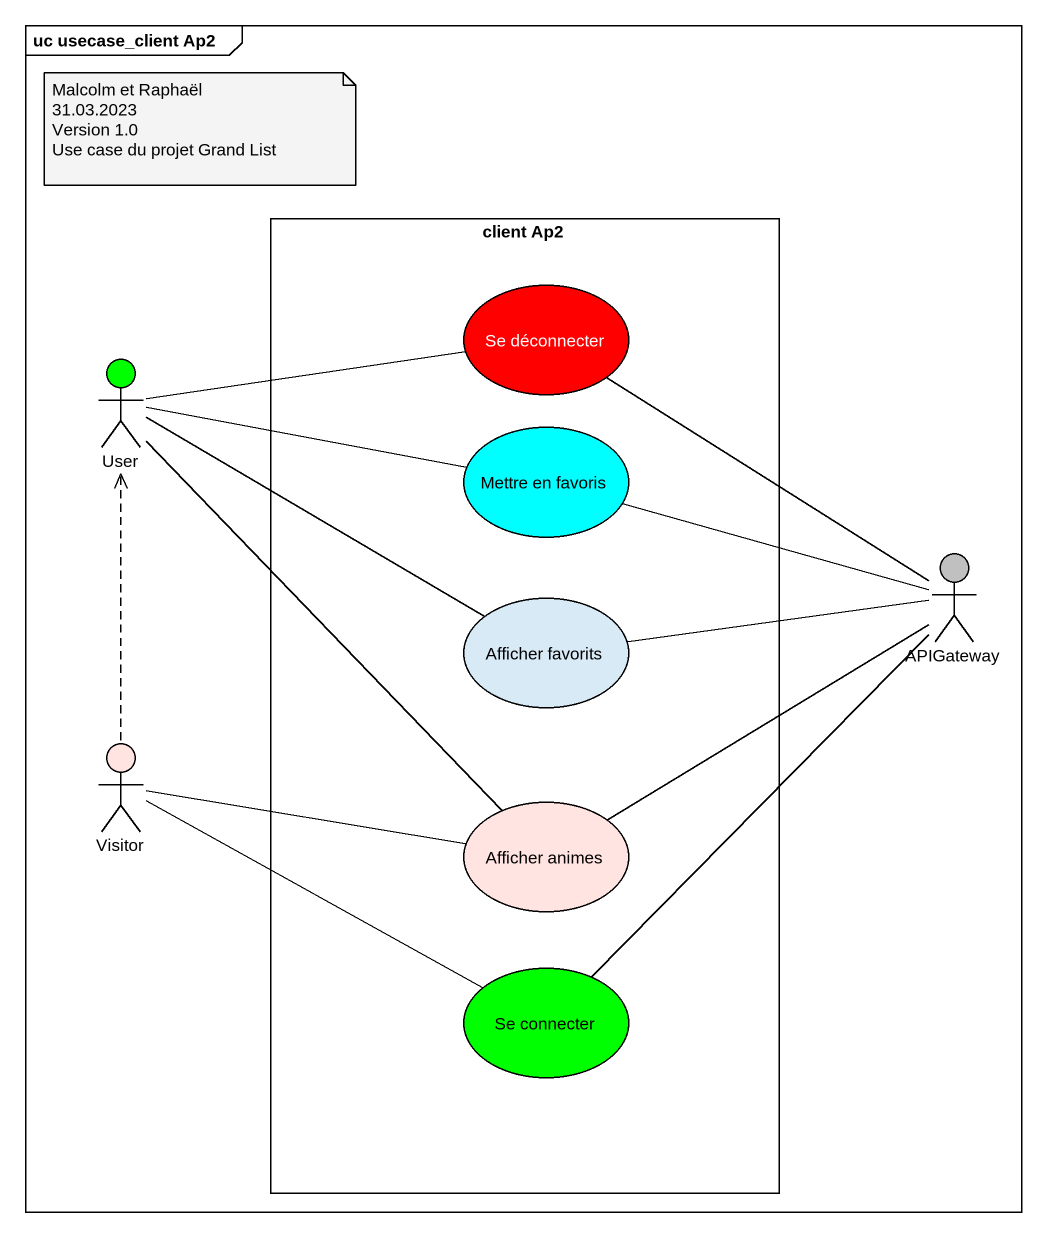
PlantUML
@startuml
mainframe uc usecase_client Ap2
rectangle "client Ap2" as client_Ap2 {
  usecase "Se déconnecter" as Se_déconnecter #FF0000
  usecase "Mettre en favoris" as Mettre_en_favoris #00FFFF
  usecase "Afficher favorits" as Afficher_favorits
  usecase "Afficher animes" as Afficher_animes #FFE4E1
  usecase "Se connecter" as Se_connecter #00FF00
}
actor User #00FF00
actor APIGateway #C0C0C0
actor Visitor #FFE4E1
Se_déconnecter -- APIGateway
User -right- Se_déconnecter
User -right- Mettre_en_favoris
User -right- Afficher_favorits
User -- Afficher_animes
Mettre_en_favoris -right- APIGateway
Afficher_favorits -right- APIGateway
Visitor .up.> User
Visitor -right- Afficher_animes
Visitor -right- Se_connecter
Afficher_animes -right- APIGateway
Se_connecter -up- APIGateway
note as N1
  Malcolm et Raphaël
  31.03.2023
  Version 1.0
  Use case du projet Grand List
end note
@enduml
